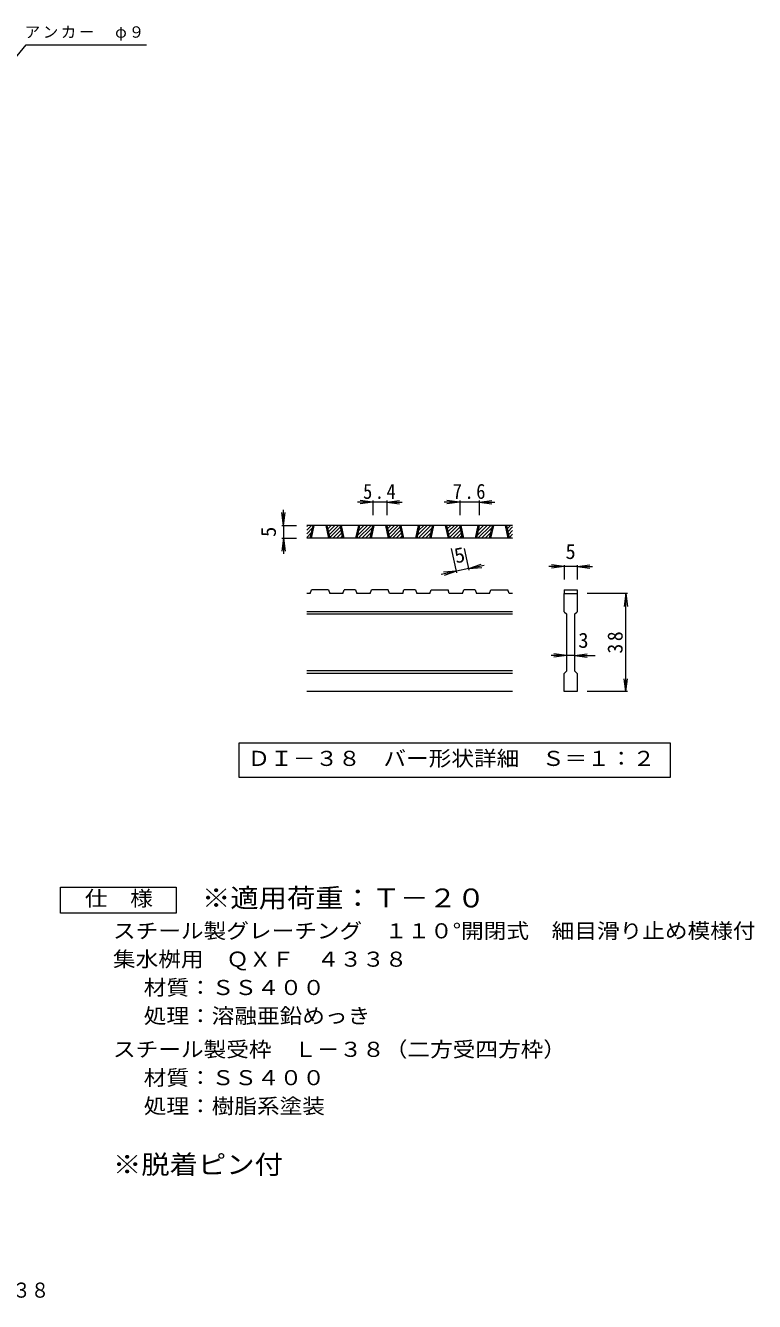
# Model space of a CAD drawing. Units: millimetres on the paper, enlarged 5 times, with parts at other scales. Extents: x -909 to 882, y -688 to 667.
# Drawn here: x 174 to 882, y -688 to 550 of the extents above; entities that cross this region are included whole.
import ezdxf
from ezdxf.enums import TextEntityAlignment as Align

# ---------------------------------------------------------------- set-up
doc = ezdxf.new("R2010")
doc.units = ezdxf.units.MM
doc.header["$LTSCALE"] = 5
for name, color, linetype, lineweight in [('1-5_1-5ﾚｲﾔ', 7, 'Continuous', 9), ('D-0', 3, 'Continuous', 9), ('D-4', 7, 'Continuous', 9), ('F-4_F-4ﾚｲﾔ', 2, 'Continuous', 9)]:
    doc.layers.add(name, color=color, linetype=linetype, lineweight=lineweight)
doc.layers.add('F-5_F-5ﾚｲﾔ', color=2, linetype='Continuous')
doc.styles.add('ＭＳ ゴシック', font='')
doc.styles.get('ＭＳ ゴシック').set_extended_font_data('MS Gothic')

msp = doc.modelspace()

# ---------------------------------------------------------------- linework, layer by layer
at = {"layer": '1-5_1-5ﾚｲﾔ'}
for p, q in [((118.375, 462.79), (174.923, 531.804)), ((174.923, 531.804), (291.841, 531.804))]:
    msp.add_line(p, q, dxfattribs=at)
at = {"layer": 'D-0'}
for p, q in [((447.377, 60.811), (451.91, 65.344)), ((447.377, 64.346), (448.375, 65.344)), ((647.377, 65.344), (447.377, 65.344)), ((447.377, 57.275), (452.958, 62.856)), ((450.816, 52.844), (453.491, 65.344)), ((452.066, 52.844), (454.741, 65.344)), ((465.816, 65.344), (468.491, 52.844)), ((467.066, 65.344), (469.741, 52.844)), ((467.151, 64.945), (467.55, 65.344)), ((467.774, 62.033), (471.086, 65.344)), ((468.397, 59.12), (474.621, 65.344)), ((469.021, 56.208), (478.157, 65.344)), ((469.644, 53.296), (480.174, 63.826)), ((482.524, 52.844), (479.849, 65.344)), ((483.774, 52.844), (481.099, 65.344)), ((497.524, 65.344), (494.849, 52.844)), ((498.774, 65.344), (496.099, 52.844)), ((496.686, 55.589), (506.441, 65.344)), ((497.476, 52.844), (509.976, 65.344)), ((497.649, 60.087), (502.905, 65.344)), ((498.611, 64.586), (499.37, 65.344)), ((501.012, 52.844), (511.024, 62.856)), ((508.882, 52.844), (511.557, 65.344)), ((510.132, 52.844), (512.807, 65.344)), ((523.882, 65.344), (526.557, 52.844)), ((525.132, 65.344), (527.807, 52.844)), ((525.217, 64.945), (525.616, 65.344)), ((525.84, 62.033), (529.152, 65.344)), ((526.463, 59.12), (532.687, 65.344)), ((527.087, 56.208), (536.223, 65.344)), ((527.71, 53.296), (538.24, 63.826)), ((540.59, 52.844), (537.915, 65.344)), ((541.84, 52.844), (539.165, 65.344)), ((555.59, 65.344), (552.915, 52.844)), ((556.84, 65.344), (554.165, 52.844)), ((554.752, 55.589), (564.507, 65.344)), ((555.542, 52.844), (568.042, 65.344)), ((555.715, 60.087), (560.971, 65.344)), ((556.677, 64.586), (557.436, 65.344)), ((559.078, 52.844), (569.09, 62.856)), ((566.948, 52.844), (569.623, 65.344)), ((568.198, 52.844), (570.873, 65.344)), ((581.948, 65.344), (584.623, 52.844)), ((583.198, 65.344), (585.873, 52.844)), ((583.283, 64.945), (583.682, 65.344)), ((583.906, 62.033), (587.218, 65.344)), ((584.529, 59.12), (590.753, 65.344)), ((585.153, 56.208), (594.289, 65.344)), ((585.776, 53.296), (596.306, 63.826)), ((598.656, 52.844), (595.981, 65.344)), ((599.906, 52.844), (597.231, 65.344)), ((613.656, 65.344), (610.981, 52.844)), ((614.906, 65.344), (612.231, 52.844)), ((612.818, 55.589), (622.573, 65.344)), ((613.608, 52.844), (626.108, 65.344)), ((613.781, 60.087), (619.037, 65.344)), ((614.743, 64.586), (615.502, 65.344)), ((617.144, 52.844), (627.156, 62.856)), ((625.014, 52.844), (627.689, 65.344)), ((626.264, 52.844), (628.939, 65.344)), ((640.014, 65.344), (642.689, 52.844)), ((641.264, 65.344), (643.939, 52.844)), ((641.349, 64.945), (641.748, 65.344)), ((641.972, 62.033), (645.284, 65.344)), ((642.595, 59.12), (647.377, 63.902)), ((447.377, 53.74), (451.996, 58.358)), ((647.377, 52.844), (447.377, 52.844)), ((450.017, 52.844), (451.033, 53.86)), ((472.727, 52.844), (480.797, 60.913)), ((476.263, 52.844), (481.42, 58.001)), ((479.799, 52.844), (482.043, 55.089)), ((504.547, 52.844), (510.062, 58.358)), ((508.083, 52.844), (509.099, 53.86)), ((530.794, 52.844), (538.863, 60.913)), ((534.329, 52.844), (539.486, 58.001)), ((537.865, 52.844), (540.109, 55.089)), ((562.613, 52.844), (568.128, 58.358)), ((566.149, 52.844), (567.165, 53.86)), ((588.86, 52.844), (596.929, 60.913)), ((592.395, 52.844), (597.552, 58.001)), ((595.931, 52.844), (598.175, 55.089)), ((620.679, 52.844), (626.194, 58.358)), ((624.215, 52.844), (625.231, 53.86)), ((643.219, 56.208), (647.377, 60.367)), ((643.842, 53.296), (647.377, 56.831)), ((646.926, 52.844), (647.377, 53.296)), ((450.816, -0.906), (452.066, 2.844)), ((468.491, 2.844), (452.066, 2.844)), ((468.491, 2.844), (469.741, -0.906)), ((482.524, -0.906), (483.774, 2.844)), ((494.849, 2.844), (483.774, 2.844)), ((494.849, 2.844), (496.099, -0.906)), ((508.882, -0.906), (510.132, 2.844)), ((526.557, 2.844), (510.132, 2.844)), ((527.807, -0.906), (526.557, 2.844)), ((540.59, -0.906), (541.84, 2.844)), ((552.915, 2.844), (541.84, 2.844)), ((552.915, 2.844), (554.165, -0.906)), ((566.948, -0.906), (568.198, 2.844)), ((568.198, 2.844), (584.623, 2.844)), ((585.873, -0.906), (584.623, 2.844)), ((598.656, -0.906), (599.906, 2.844)), ((610.981, 2.844), (599.906, 2.844)), ((610.981, 2.844), (612.231, -0.906)), ((625.014, -0.906), (626.264, 2.844)), ((626.264, 2.844), (642.689, 2.844)), ((643.939, -0.906), (642.689, 2.844)), ((697.377, 2.844), (709.877, 2.844)), ((697.377, 2.844), (697.377, -0.906)), ((709.877, 2.844), (709.877, -0.906)), ((450.816, -0.906), (447.377, -0.906)), ((482.524, -0.906), (469.741, -0.906)), ((508.882, -0.906), (496.099, -0.906)), ((540.59, -0.906), (527.807, -0.906)), ((566.948, -0.906), (554.165, -0.906)), ((598.656, -0.906), (585.873, -0.906)), ((625.014, -0.906), (612.231, -0.906)), ((647.377, -0.906), (643.939, -0.906)), ((697.377, -0.906), (709.877, -0.906)), ((697.377, -18.406), (697.377, -0.906)), ((709.877, -0.906), (709.877, -18.406)), ((647.377, -18.406), (447.377, -18.406)), ((647.377, -20.906), (447.377, -20.906)), ((697.377, -18.406), (699.877, -20.906)), ((699.877, -75.906), (699.877, -20.906)), ((707.377, -20.906), (709.877, -18.406)), ((707.377, -20.906), (707.377, -75.906)), ((647.377, -75.906), (447.377, -75.906)), ((647.377, -78.406), (447.377, -78.406)), ((707.377, -75.906), (709.877, -78.406)), ((709.877, -78.406), (709.877, -95.906)), ((647.377, -95.906), (447.377, -95.906)), ((709.877, -95.906), (697.377, -95.906))]:
    msp.add_line(p, q, dxfattribs=at)
msp.add_lwpolyline([(697.377, -95.906), (697.377, -78.406), (699.877, -75.906)], dxfattribs=at)
at = {"layer": 'D-0', "color": 7}
msp.add_lwpolyline([(381.55, -145.906), (381.55, -179.131), (800.704, -179.131), (800.704, -145.906)], close=True, dxfattribs=at)
at = {"layer": 'D-4'}
for p, q in [((511.557, 87.844), (496.557, 87.844)), ((511.557, 87.844), (499.163, 89.476)), ((511.557, 87.844), (499.163, 86.213)), ((511.557, 89.344), (511.557, 75.344)), ((525.132, 87.844), (511.557, 87.844)), ((525.132, 87.844), (537.525, 89.476)), ((525.132, 89.344), (525.132, 75.344)), ((525.132, 87.844), (537.525, 86.213)), ((525.132, 87.844), (540.132, 87.844)), ((595.981, 87.844), (580.981, 87.844)), ((595.981, 87.844), (583.588, 89.476)), ((595.981, 87.844), (583.588, 86.213)), ((595.981, 89.344), (595.981, 75.344)), ((614.906, 87.844), (595.981, 87.844)), ((614.906, 87.844), (627.299, 89.476)), ((614.906, 89.344), (614.906, 75.344)), ((614.906, 87.844), (627.299, 86.213)), ((614.906, 87.844), (629.906, 87.844)), ((424.877, 65.344), (423.245, 77.737)), ((424.877, 65.344), (424.877, 80.344)), ((424.877, 65.344), (426.509, 77.737)), ((423.377, 65.344), (437.377, 65.344)), ((424.877, 65.344), (424.877, 52.844)), ((424.877, 52.844), (423.245, 40.451)), ((423.377, 52.844), (437.377, 52.844)), ((424.877, 52.844), (426.509, 40.451)), ((424.877, 52.844), (424.877, 37.844)), ((593.024, 19.426), (587.965, 43.065)), ((605.247, 22.041), (600.748, 43.065)), ((604.933, 23.508), (616.711, 27.697)), ((604.933, 23.508), (619.601, 26.647)), ((697.377, 25.344), (682.377, 25.344)), ((697.377, 25.344), (684.984, 26.976)), ((697.377, 25.344), (684.984, 23.712)), ((697.377, 26.844), (697.377, 12.844)), ((709.877, 25.344), (697.377, 25.344)), ((709.877, 25.344), (722.27, 26.976)), ((709.877, 26.844), (709.877, 12.844)), ((709.877, 25.344), (722.27, 23.712)), ((709.877, 25.344), (724.877, 25.344)), ((592.71, 20.892), (578.042, 17.754)), ((592.71, 20.892), (580.25, 19.895)), ((592.71, 20.892), (580.933, 16.704)), ((604.933, 23.508), (592.71, 20.892)), ((604.933, 23.508), (617.393, 24.506)), ((758.877, -0.906), (719.877, -0.906)), ((757.377, -0.906), (755.745, -13.299)), ((757.377, -0.906), (759.009, -13.299)), ((757.377, -95.906), (757.377, -0.906)), ((699.877, -60.906), (684.877, -60.906)), ((699.877, -60.906), (687.484, -59.274)), ((699.877, -60.906), (687.484, -62.537)), ((707.377, -60.906), (699.877, -60.906)), ((707.377, -60.906), (719.77, -59.274)), ((707.377, -60.906), (719.77, -62.537)), ((707.377, -60.906), (727.377, -60.906)), ((757.377, -95.906), (755.745, -83.513)), ((757.377, -95.906), (759.009, -83.513)), ((758.877, -95.906), (719.877, -95.906))]:
    msp.add_line(p, q, dxfattribs=at)
at = {"layer": 'F-4_F-4ﾚｲﾔ'}
msp.add_lwpolyline([(208.192, -310.913), (208.192, -285.912), (320.692, -285.912), (320.692, -310.913)], close=True, dxfattribs=at)

# ---------------------------------------------------------------- texts
at = {"layer": '1-5_1-5ﾚｲﾔ', "insert": (173.527, 535.681), "char_height": 11, "attachment_point": 7, "style": 'ＭＳ ゴシック'}
msp.add_mtext('\\T1.17;アンカー\u3000φ９', dxfattribs=at)
at = {"layer": 'D-0', "color": 2, "style": 'ＭＳ ゴシック', "width": 1.1}
msp.add_text('ＤＩ－３８\u3000バー形状詳細\u3000Ｓ＝１：２', height=14.66, dxfattribs=at).set_placement((389.877, -172.519), align=Align.BOTTOM_LEFT)
at = {"layer": 'D-4', "color": 2, "style": 'ＭＳ ゴシック'}
for rotation, p in [(90, (421.877, 54.094)), (12.079, (593.305, 24.088))]:
    msp.add_text('5', height=14.66, rotation=rotation, dxfattribs=at).set_placement(p, align=Align.BOTTOM_LEFT)
for s, p in [('5', (698.627, 28.344)), ('3', (711.127, -57.906))]:
    msp.add_text(s, height=14.66, dxfattribs=at).set_placement(p, align=Align.BOTTOM_LEFT)
at = {"layer": 'D-4', "color": 2, "char_height": 14.66, "attachment_point": 7, "style": 'ＭＳ ゴシック'}
for s, insert in [('\\T1.27;\\W0.9;5.4', (502.094, 90.844)), ('\\T1.27;\\W0.9;7.6', (589.193, 90.844))]:
    msp.add_mtext(s, dxfattribs=dict(at, insert=insert))
at = {"layer": 'D-4', "color": 2, "insert": (754.377, -59.031), "char_height": 14.66, "attachment_point": 7, "rotation": 90, "style": 'ＭＳ ゴシック'}
msp.add_mtext('\\T1.27;\\W0.95;38', dxfattribs=at)
at = {"layer": 'F-4_F-4ﾚｲﾔ', "style": 'ＭＳ ゴシック', "width": 1.1}
for s, p in [('仕\u3000様', (231.942, -308.413)), ('スチール製グレーチング\u3000１１０°開閉式\u3000細目滑り止め模様付', (259.236, -339.873)), ('集水桝用\u3000ＱＸＦ\u3000４３３８', (259.237, -367.373)), ('材質：ＳＳ４００', (289.093, -394.872)), ('処理：溶融亜鉛めっき', (289.093, -422.372)), ('スチール製受枠\u3000Ｌ－３８（二方受四方枠）', (259.237, -454.873)), ('材質：ＳＳ４００', (289.093, -482.373)), ('処理：樹脂系塗装', (289.093, -509.873))]:
    msp.add_text(s, height=14.66, dxfattribs=at).set_placement(p, align=Align.BOTTOM_LEFT)
at = {"layer": 'F-4_F-4ﾚｲﾔ', "color": 3, "style": 'ＭＳ ゴシック', "width": 1.1}
msp.add_text('※脱着ピン付', height=18.33, dxfattribs=at).set_placement((259.237, -569.55), align=Align.BOTTOM_LEFT)
at = {"layer": 'F-5_F-5ﾚｲﾔ', "color": 3, "style": 'ＭＳ ゴシック', "width": 1.1}
msp.add_text('※適用荷重：Ｔ－２０', height=18.33, dxfattribs=at).set_placement((345.692, -310.913), align=Align.BOTTOM_LEFT)
at = {"layer": 'F-5_F-5ﾚｲﾔ', "style": 'ＭＳ ゴシック', "width": 0.9}
msp.add_text('集水桝用\u3000ＱＸＦ ４３３８', height=14.66, dxfattribs=at).set_placement((-27.495, -688.582), align=Align.BOTTOM_LEFT)

doc.saveas('drawing.dxf')
